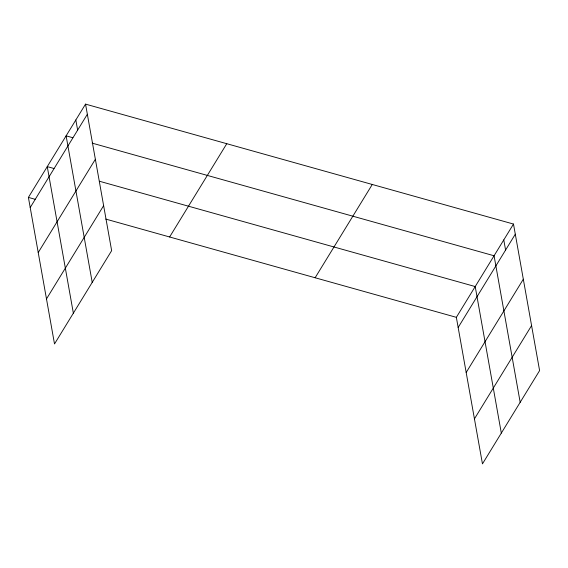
<?xml version="1.0" encoding="UTF-8"?>
<svg xmlns="http://www.w3.org/2000/svg" width="568" height="568" viewBox="0 0 568 568"><rect width="100%" height="100%" fill="white"/><g stroke="black" fill="none" stroke-linecap="round" stroke-linejoin="round"><path stroke-width="0.85" d="M85.541 104.121L111.647 250.666L54.507 343.945L28.4 197.401L85.541 104.121L513.493 224.055L539.6 370.599L482.459 463.878L456.352 317.334L513.493 224.055M30.203 207.547L87.351 114.26M38.226 252.554L95.367 159.274M46.484 298.931L103.632 205.651M169.626 236.977L226.767 143.697M315.126 277.759L372.274 184.479M458.163 327.48L515.304 234.194M466.179 372.487L523.32 279.207M474.436 418.865L531.584 325.585M72.839 137.719L66.115 135.837L92.215 282.381M92.172 143.136L494.068 255.77L520.174 402.314M53.981 168.504L47.258 166.616L73.357 313.16M99.379 181.227L475.21 286.556L501.317 433.1M28.4 197.401L35.124 199.29M105.74 219.078L456.352 317.334M503.78 239.909L505.591 250.055M75.828 119.976L77.638 130.122"/></g></svg>
